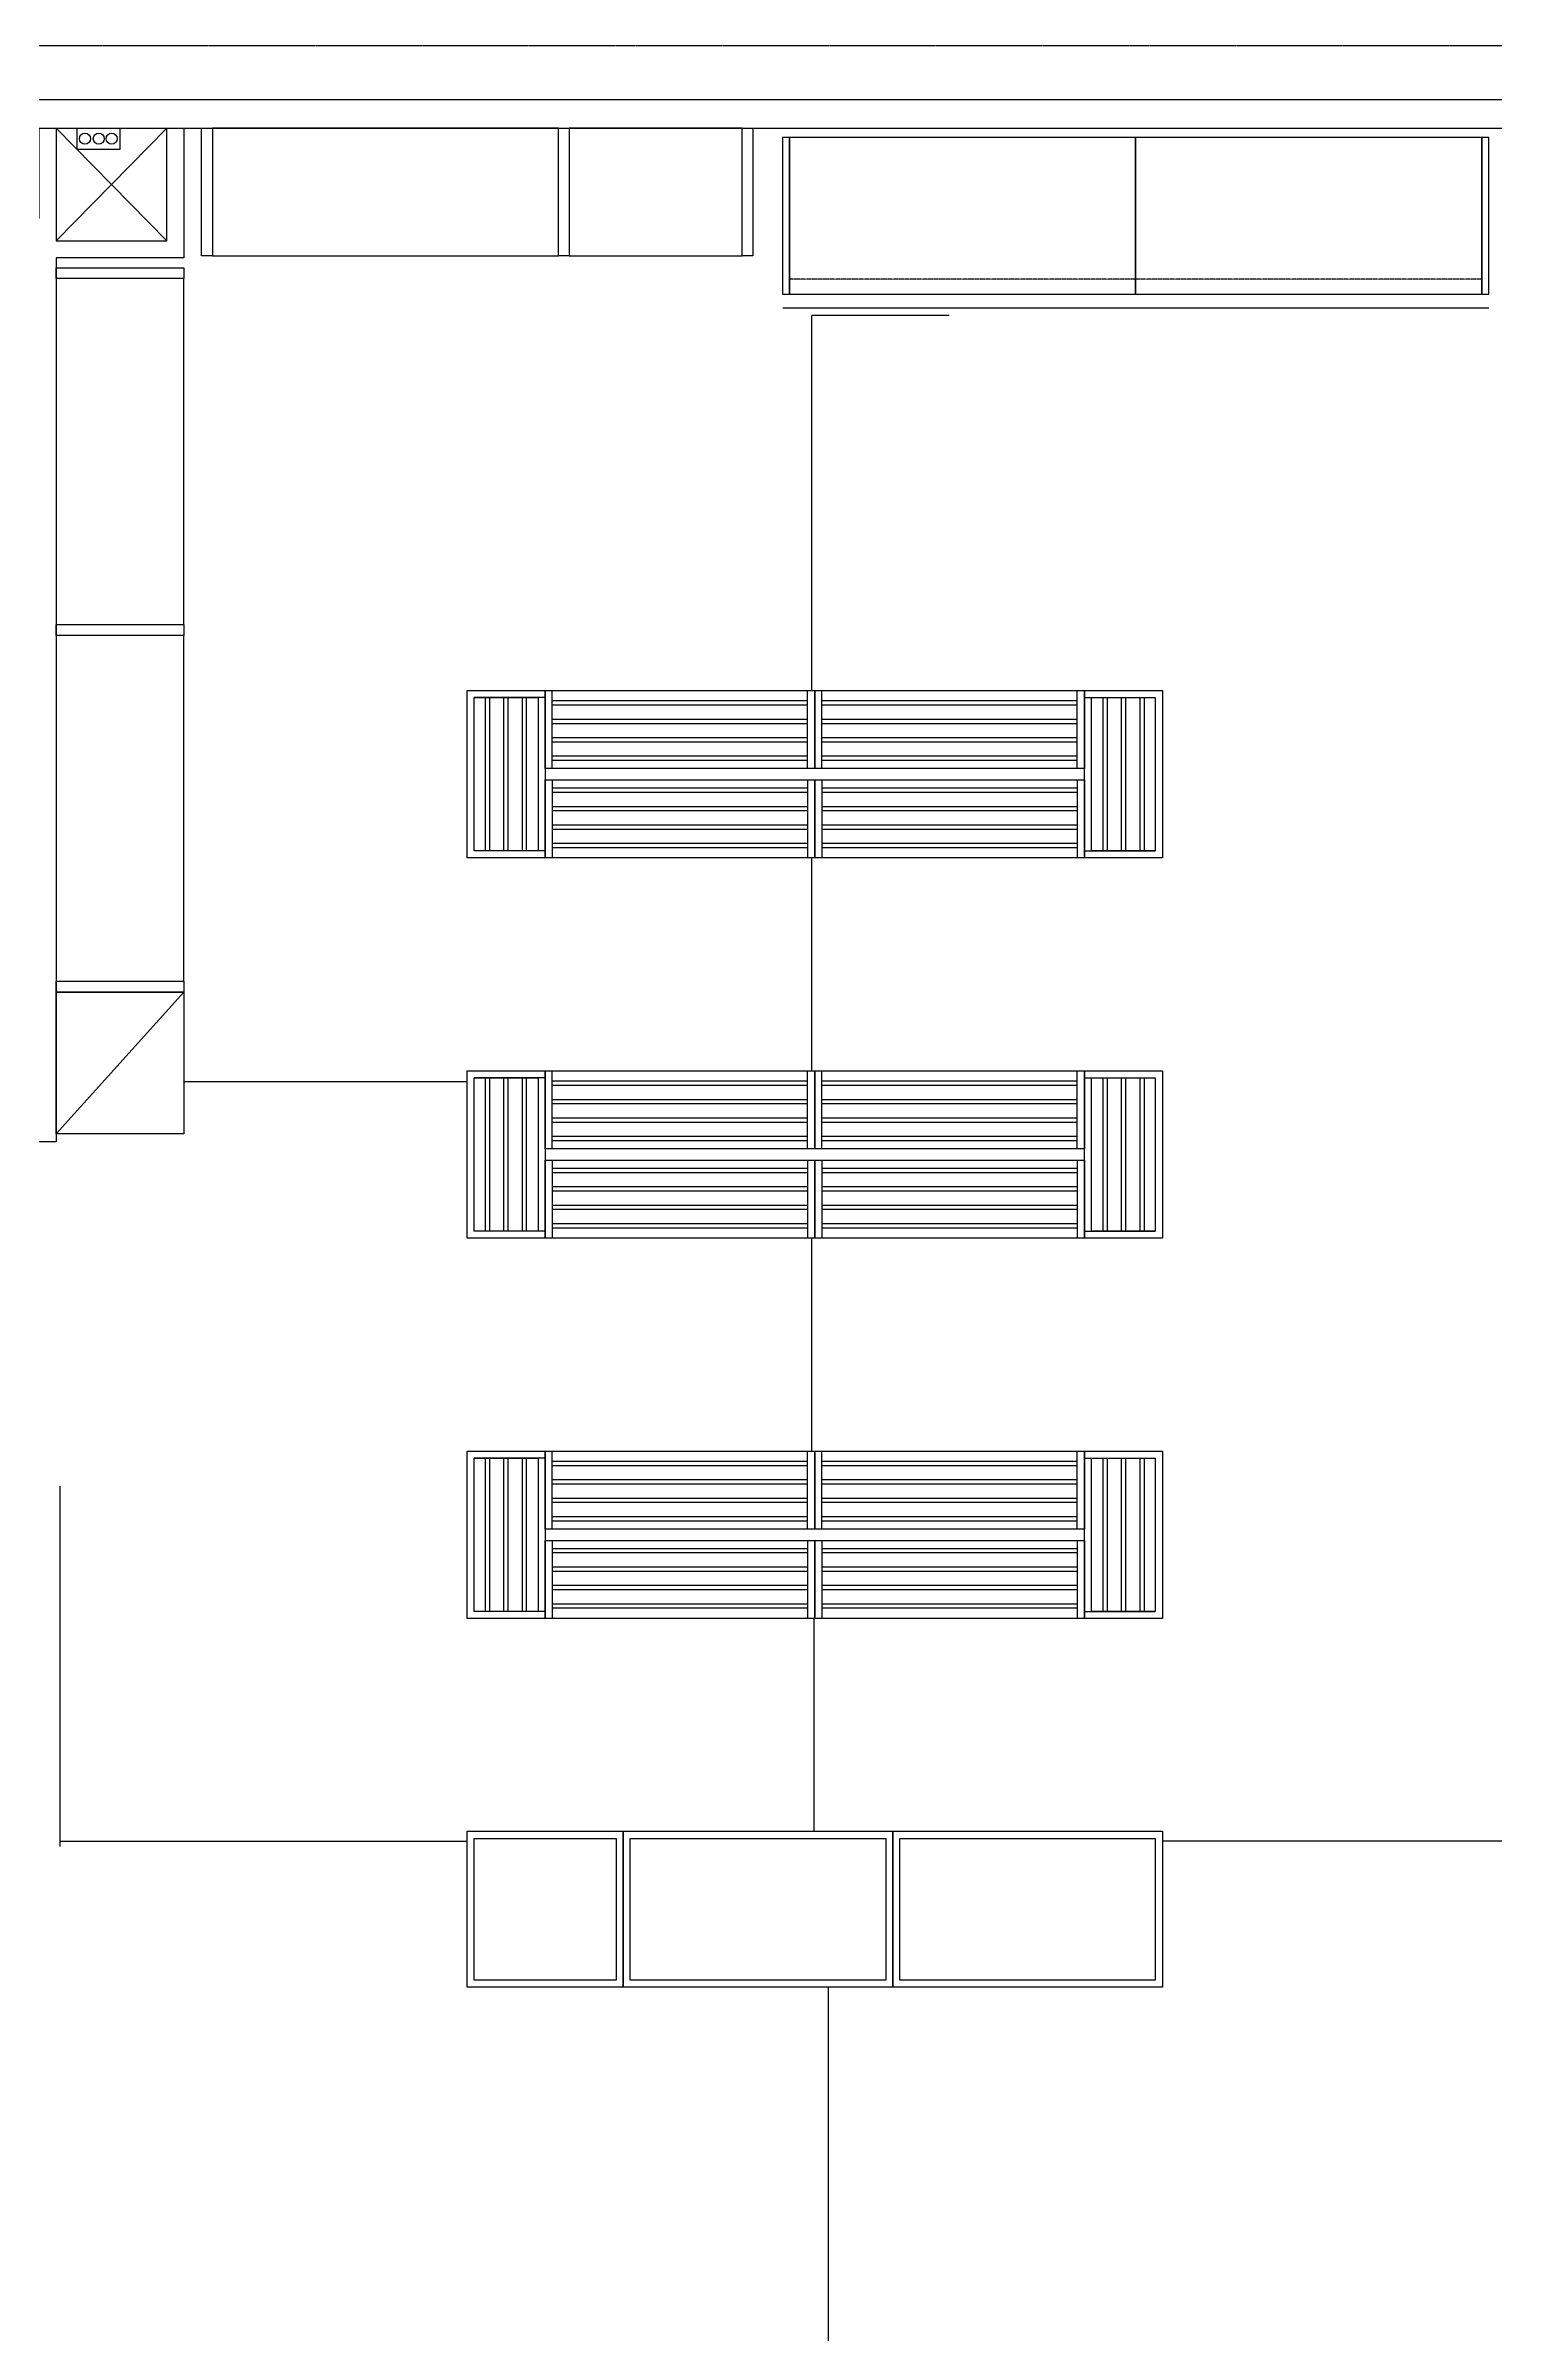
# Model space of a CAD drawing. Header units: millimetres. Extents: x -155 to 94595, y -3153 to 63413.
# Drawn here: x 61687 to 71902, y 46748 to 62877 of the extents above; entities that cross this region are included whole.
import ezdxf

# ---------------------------------------------------------------- set-up
doc = ezdxf.new("R2010")
doc.units = ezdxf.units.MM
doc.linetypes.add('REFERENCIA CAMPECHE$0$SO-BASE1$0$HIDDEN2', pattern=[0.1875, 0.125, -0.0625])
doc.linetypes.add('TRATTEGGIATA2', pattern=[0.375, 0.25, -0.125])
for name, color, linetype in [('2', 193, 'Continuous'), ('3', 145, 'Continuous'), ('5', 1, 'TRATTEGGIATA2'), ('6', 253, 'Continuous'), ('int', 185, 'Continuous'), ('section', 2, 'Continuous'), ('wall', 5, 'Continuous')]:
    doc.layers.add(name, color=color, linetype=linetype)
doc.styles.add('REFERENCIA CAMPECHE$0$LETRITAS', font='ROMAN1.shx', dxfattribs={"width": 1.2, "height": 0.225})
doc.dimstyles.new('arch', dxfattribs={"dimtxt": 0.18, "dimasz": 0.18, "dimexe": 0.18, "dimexo": 0.0625, "dimgap": 0.09, "dimtad": 0, "dimtih": 1, "dimtoh": 1, "dimdec": 4, "dimzin": 0, "dimdsep": 46, "dimtxsty": 'Standard', "dimblk": 'OBLIQUE', "dimcen": 0.09, "dimclrt": 256, "dimadec": 0, "dimazin": 0, "dimtfac": 1, "dimtdec": 4, "dimtofl": 0, "dimtmove": 0, "dimatfit": 3, "dimldrblk": 'OBLIQUE', "dimfxl": 1, "dimtolj": 1, "dimtzin": 0, "dimarcsym": 0})

# ---------------------------------------------------------------- blocks, each defined once
blk = doc.blocks.new('_Oblique')
at = {"color": 0, "linetype": 'ByBlock', "lineweight": -2}
blk.add_line((-0.5, -0.5), (0.5, 0.5), dxfattribs=at)
blk = doc.blocks.new('*D222')
at = {"layer": '6', "color": 0, "lineweight": -2}
for p, q in [((68002, 49193), (67202, 49193)), ((67202, 49193), (67202, 46340)), ((67052, 46340), (67202, 46340))]:
    blk.add_line(p, q, dxfattribs=at)
at = {"layer": 'Defpoints', "color": 0}
for p in [(68002, 49193), (67052, 46340), (67202, 46340)]:
    blk.add_point(p, dxfattribs=at)
at = {"layer": '6', "color": 0, "lineweight": -2, "xscale": 0.36, "yscale": 0.36, "zscale": 0.36}
for p, rotation in [((67202, 49193), 90), ((67202, 46340), 270)]:
    blk.add_blockref('_Oblique', p, dxfattribs=dict(at, rotation=rotation))
at = {"layer": '6', "insert": (67201, 47767), "char_height": 0.225, "attachment_point": 5, "rotation": 90, "style": 'REFERENCIA CAMPECHE$0$LETRITAS'}
blk.add_mtext('\\A1;2852.66', dxfattribs=at)
blk = doc.blocks.new('*D340')
at = {"layer": '6', "color": 0, "lineweight": -2}
blk.add_line((61789, 50223), (64656, 50223), dxfattribs=at)
at = {"layer": 'Defpoints', "color": 0}
for p in [(61789, 50763), (64656, 50223), (64656, 49743)]:
    blk.add_point(p, dxfattribs=at)
at = {"layer": '6', "color": 0, "lineweight": -2, "xscale": 0.3, "yscale": 0.3, "zscale": 0.3, "rotation": 180}
blk.add_blockref('_Oblique', (61789, 50223), dxfattribs=at)
at = {"layer": '6', "color": 0, "lineweight": -2, "xscale": 0.3, "yscale": 0.3, "zscale": 0.3}
blk.add_blockref('_Oblique', (64656, 50223), dxfattribs=at)
at = {"layer": '6', "insert": (63223, 50223), "char_height": 0.225, "attachment_point": 5, "style": 'REFERENCIA CAMPECHE$0$LETRITAS'}
blk.add_mtext('\\A1;2867.24', dxfattribs=at)
blk = doc.blocks.new('*D341')
at = {"layer": '6', "color": 0, "lineweight": -2}
blk.add_line((67102, 50293), (67102, 51793), dxfattribs=at)
at = {"layer": 'Defpoints', "color": 0}
for p in [(67085, 51793), (67102, 51793), (67102, 50293)]:
    blk.add_point(p, dxfattribs=at)
at = {"layer": '6', "color": 0, "lineweight": -2, "xscale": 0.3, "yscale": 0.3, "zscale": 0.3}
for p, rotation in [((67102, 51793), 90), ((67102, 50293), 270)]:
    blk.add_blockref('_Oblique', p, dxfattribs=dict(at, rotation=rotation))
at = {"layer": '6', "insert": (67101, 51043), "char_height": 0.225, "attachment_point": 5, "rotation": 90, "style": 'REFERENCIA CAMPECHE$0$LETRITAS'}
blk.add_mtext('\\A1;1500.00', dxfattribs=at)
blk = doc.blocks.new('*D345')
at = {"layer": '6', "color": 0, "lineweight": -2}
for p in [(68053, 60977), (67085, 58332)]:
    blk.add_line(p, (67085, 60977), dxfattribs=at)
at = {"layer": 'Defpoints', "color": 0}
for p in [(67085, 60977), (68053, 60977), (66894, 58332)]:
    blk.add_point(p, dxfattribs=at)
at = {"layer": '6', "color": 0, "lineweight": -2, "xscale": 0.3, "yscale": 0.3, "zscale": 0.3}
for p, rotation in [((67085, 60977), 90), ((67085, 58332), 270)]:
    blk.add_blockref('_Oblique', p, dxfattribs=dict(at, rotation=rotation))
at = {"layer": '6', "insert": (67085, 59655), "char_height": 0.225, "attachment_point": 5, "rotation": 90, "style": 'REFERENCIA CAMPECHE$0$LETRITAS'}
blk.add_mtext('\\A1;2644.89', dxfattribs=at)
blk = doc.blocks.new('*D346')
at = {"layer": '6', "color": 0, "lineweight": -2}
blk.add_line((71961, 50223), (69556, 50223), dxfattribs=at)
at = {"layer": 'Defpoints', "color": 0}
for p in [(71961, 50412), (69556, 50223), (69556, 49743)]:
    blk.add_point(p, dxfattribs=at)
at = {"layer": '6', "color": 0, "lineweight": -2, "xscale": 0.3, "yscale": 0.3, "zscale": 0.3, "rotation": 180}
blk.add_blockref('_Oblique', (69556, 50223), dxfattribs=at)
at = {"layer": '6', "color": 0, "lineweight": -2, "xscale": 0.3, "yscale": 0.3, "zscale": 0.3}
blk.add_blockref('_Oblique', (71961, 50223), dxfattribs=at)
at = {"layer": '6', "insert": (70759, 50223), "char_height": 0.225, "attachment_point": 5, "style": 'REFERENCIA CAMPECHE$0$LETRITAS'}
blk.add_mtext('\\A1;2404.43', dxfattribs=at)
blk = doc.blocks.new('*D347')
at = {"layer": '6', "color": 0, "lineweight": -2}
blk.add_line((64656, 55574), (62659, 55574), dxfattribs=at)
at = {"layer": 'Defpoints', "color": 0}
for p in [(62659, 55845), (62659, 55574), (64656, 55320)]:
    blk.add_point(p, dxfattribs=at)
at = {"layer": '6', "color": 0, "lineweight": -2, "xscale": 0.3, "yscale": 0.3, "zscale": 0.3, "rotation": 180}
blk.add_blockref('_Oblique', (62659, 55574), dxfattribs=at)
at = {"layer": '6', "color": 0, "lineweight": -2, "xscale": 0.3, "yscale": 0.3, "zscale": 0.3}
blk.add_blockref('_Oblique', (64656, 55574), dxfattribs=at)
at = {"layer": '6', "insert": (63658, 55575), "char_height": 0.225, "attachment_point": 5, "style": 'REFERENCIA CAMPECHE$0$LETRITAS'}
blk.add_mtext('\\A1;1997.24', dxfattribs=at)
blk = doc.blocks.new('*D348')
at = {"layer": '6', "color": 0, "lineweight": -2}
blk.add_line((67085, 55653), (67085, 57153), dxfattribs=at)
at = {"layer": 'Defpoints', "color": 0}
for p in [(67085, 57153), (67085, 57153), (67085, 55653)]:
    blk.add_point(p, dxfattribs=at)
at = {"layer": '6', "color": 0, "lineweight": -2, "xscale": 0.3, "yscale": 0.3, "zscale": 0.3}
for p, rotation in [((67085, 57153), 90), ((67085, 55653), 270)]:
    blk.add_blockref('_Oblique', p, dxfattribs=dict(at, rotation=rotation))
at = {"layer": '6', "insert": (67085, 56403), "char_height": 0.225, "attachment_point": 5, "rotation": 90, "style": 'REFERENCIA CAMPECHE$0$LETRITAS'}
blk.add_mtext('\\A1;1500.00', dxfattribs=at)
blk = doc.blocks.new('*D349')
at = {"layer": '6', "color": 0, "lineweight": -2}
blk.add_line((67085, 52973), (67085, 54473), dxfattribs=at)
at = {"layer": 'Defpoints', "color": 0}
for p in [(67085, 54473), (67085, 54473), (67085, 52973)]:
    blk.add_point(p, dxfattribs=at)
at = {"layer": '6', "color": 0, "lineweight": -2, "xscale": 0.3, "yscale": 0.3, "zscale": 0.3}
for p, rotation in [((67085, 54473), 90), ((67085, 52973), 270)]:
    blk.add_blockref('_Oblique', p, dxfattribs=dict(at, rotation=rotation))
at = {"layer": '6', "insert": (67085, 53723), "char_height": 0.225, "attachment_point": 5, "rotation": 90, "style": 'REFERENCIA CAMPECHE$0$LETRITAS'}
blk.add_mtext('\\A1;1500.00', dxfattribs=at)

msp = doc.modelspace()

# ---------------------------------------------------------------- linework, layer by layer
at = {"layer": '2'}
for p, q in [((65299.527, 62296.99), (62861.127, 62296.99)), ((62861.127, 62296.99), (62861.127, 61396.99)), ((65299.527, 61396.99), (65299.527, 62296.99)), ((66594.927, 62296.99), (65375.727, 62296.99)), ((65375.727, 62296.99), (65375.727, 61396.99)), ((66594.927, 61396.99), (66594.927, 62296.99)), ((62861.127, 61396.99), (65299.527, 61396.99)), ((65375.727, 61396.99), (66594.927, 61396.99)), ((61759.244, 61236.593), (61759.244, 58798.193)), ((62659.244, 61236.593), (61759.244, 61236.593)), ((62659.244, 58798.193), (62659.244, 61236.593)), ((61759.244, 58798.193), (62659.244, 58798.193)), ((61759.244, 58721.993), (61759.244, 56283.593)), ((62659.244, 58721.993), (61759.244, 58721.993)), ((62659.244, 56283.593), (62659.244, 58721.993)), ((64656.479, 57152.99), (64656.479, 58332.99)), ((64656.479, 58332.99), (65206.479, 58332.99)), ((65206.479, 58282.99), (64706.479, 58282.99)), ((64706.479, 57202.99), (64706.479, 58282.99)), ((64706.479, 58282.99), (65156.479, 58282.99)), ((64786.011, 57202.99), (64786.011, 58282.99)), ((64816.011, 57202.99), (64816.011, 58282.99)), ((64916.011, 57202.99), (64916.011, 58282.99)), ((64946.011, 57202.99), (64946.011, 58282.99)), ((65046.011, 57202.99), (65046.011, 58282.99)), ((65076.011, 57202.99), (65076.011, 58282.99)), ((65156.479, 58282.99), (65156.479, 57202.99)), ((65206.479, 58332.99), (65206.479, 57152.99)), ((65206.479, 58332.99), (67106.479, 58332.99)), ((65206.479, 57782.99), (65206.479, 58332.99)), ((65256.479, 57782.99), (65256.479, 58332.99)), ((65256.479, 58261.694), (67056.479, 58261.694)), ((65256.479, 58231.694), (67056.479, 58231.694)), ((67056.479, 57782.99), (67056.479, 58332.99)), ((67106.479, 58332.99), (67106.479, 57782.99)), ((67106.479, 58332.99), (69006.479, 58332.99)), ((67106.479, 57782.99), (67106.479, 58332.99)), ((67156.479, 57782.99), (67156.479, 58332.99)), ((67156.479, 58261.694), (68956.479, 58261.694)), ((67156.479, 58231.694), (68956.479, 58231.694)), ((68956.479, 57782.99), (68956.479, 58332.99)), ((69006.479, 58332.99), (69006.479, 57782.99)), ((69006.479, 57152.99), (69006.479, 58332.99)), ((69006.479, 58332.99), (69556.479, 58332.99)), ((69006.479, 58282.99), (69506.479, 58282.99)), ((69056.479, 57202.99), (69056.479, 58282.99)), ((69056.479, 58282.99), (69506.479, 58282.99)), ((69136.948, 58282.99), (69136.948, 57202.99)), ((69166.948, 58282.99), (69166.948, 57202.99)), ((69266.948, 58282.99), (69266.948, 57202.99)), ((69296.948, 58282.99), (69296.948, 57202.99)), ((69396.948, 58282.99), (69396.948, 57202.99)), ((69426.948, 58282.99), (69426.948, 57202.99)), ((69506.479, 58282.99), (69506.479, 57202.99)), ((69556.479, 58332.99), (69556.479, 57152.99)), ((65256.479, 58131.694), (67056.479, 58131.694)), ((65256.479, 58101.694), (67056.479, 58101.694)), ((67156.479, 58131.694), (68956.479, 58131.694)), ((67156.479, 58101.694), (68956.479, 58101.694)), ((65256.479, 58001.694), (67056.479, 58001.694)), ((65256.479, 57971.694), (67056.479, 57971.694)), ((67156.479, 58001.694), (68956.479, 58001.694)), ((67156.479, 57971.694), (68956.479, 57971.694)), ((67106.479, 57782.99), (65206.479, 57782.99)), ((65256.479, 57871.694), (67056.479, 57871.694)), ((65256.479, 57841.694), (67056.479, 57841.694)), ((69006.479, 57782.99), (67106.479, 57782.99)), ((67156.479, 57871.694), (68956.479, 57871.694)), ((67156.479, 57841.694), (68956.479, 57841.694)), ((65206.479, 57152.99), (65206.479, 57702.99)), ((65206.479, 57702.99), (67106.479, 57702.99)), ((65256.479, 57702.99), (65256.479, 57152.99)), ((67056.479, 57644.286), (65256.479, 57644.286)), ((67056.479, 57614.286), (65256.479, 57614.286)), ((67056.479, 57702.99), (67056.479, 57152.99)), ((67106.479, 57702.99), (67106.479, 57152.99)), ((67106.479, 57152.99), (67106.479, 57702.99)), ((67106.479, 57702.99), (69006.479, 57702.99)), ((67156.479, 57702.99), (67156.479, 57152.99)), ((68956.479, 57644.286), (67156.479, 57644.286)), ((68956.479, 57614.286), (67156.479, 57614.286)), ((68956.479, 57702.99), (68956.479, 57152.99)), ((69006.479, 57702.99), (69006.479, 57152.99)), ((67056.479, 57514.286), (65256.479, 57514.286)), ((67056.479, 57484.286), (65256.479, 57484.286)), ((68956.479, 57514.286), (67156.479, 57514.286)), ((68956.479, 57484.286), (67156.479, 57484.286)), ((67056.479, 57384.286), (65256.479, 57384.286)), ((67056.479, 57354.286), (65256.479, 57354.286)), ((68956.479, 57384.286), (67156.479, 57384.286)), ((68956.479, 57354.286), (67156.479, 57354.286)), ((65206.479, 57152.99), (64656.479, 57152.99)), ((65206.479, 57202.99), (64706.479, 57202.99)), ((65156.479, 57202.99), (64706.479, 57202.99)), ((67106.479, 57152.99), (65206.479, 57152.99)), ((67056.479, 57254.286), (65256.479, 57254.286)), ((67056.479, 57224.286), (65256.479, 57224.286)), ((69006.479, 57152.99), (67106.479, 57152.99)), ((68956.479, 57254.286), (67156.479, 57254.286)), ((68956.479, 57224.286), (67156.479, 57224.286)), ((69006.479, 57202.99), (69506.479, 57202.99)), ((69556.479, 57152.99), (69006.479, 57152.99)), ((69506.479, 57202.99), (69056.479, 57202.99)), ((61759.244, 56283.593), (62659.244, 56283.593)), ((61759.244, 55207.393), (61759.244, 56207.393)), ((61759.244, 56207.393), (62659.244, 56207.393)), ((62659.244, 56207.393), (61759.244, 55207.393)), ((62659.244, 56207.393), (62659.244, 55207.393)), ((64656.479, 54472.99), (64656.479, 55652.99)), ((64656.479, 55652.99), (65206.479, 55652.99)), ((65206.479, 55652.99), (65206.479, 54472.99)), ((65206.479, 55652.99), (67106.479, 55652.99)), ((65206.479, 55102.99), (65206.479, 55652.99)), ((65256.479, 55102.99), (65256.479, 55652.99)), ((67056.479, 55102.99), (67056.479, 55652.99)), ((67106.479, 55652.99), (67106.479, 55102.99)), ((67106.479, 55652.99), (69006.479, 55652.99)), ((67106.479, 55102.99), (67106.479, 55652.99)), ((67156.479, 55102.99), (67156.479, 55652.99)), ((68956.479, 55102.99), (68956.479, 55652.99)), ((69006.479, 55652.99), (69006.479, 55102.99)), ((69006.479, 54472.99), (69006.479, 55652.99)), ((69006.479, 55652.99), (69556.479, 55652.99)), ((69556.479, 55652.99), (69556.479, 54472.99)), ((65206.479, 55602.99), (64706.479, 55602.99)), ((64706.479, 54522.99), (64706.479, 55602.99)), ((64706.479, 55602.99), (65156.479, 55602.99)), ((64786.011, 54522.99), (64786.011, 55602.99)), ((64816.011, 54522.99), (64816.011, 55602.99)), ((64916.011, 54522.99), (64916.011, 55602.99)), ((64946.011, 54522.99), (64946.011, 55602.99)), ((65046.011, 54522.99), (65046.011, 55602.99)), ((65076.011, 54522.99), (65076.011, 55602.99)), ((65156.479, 55602.99), (65156.479, 54522.99)), ((65256.479, 55581.694), (67056.479, 55581.694)), ((65256.479, 55551.694), (67056.479, 55551.694)), ((67156.479, 55581.694), (68956.479, 55581.694)), ((67156.479, 55551.694), (68956.479, 55551.694)), ((69006.479, 55602.99), (69506.479, 55602.99)), ((69056.479, 54522.99), (69056.479, 55602.99)), ((69056.479, 55602.99), (69506.479, 55602.99)), ((69136.948, 55602.99), (69136.948, 54522.99)), ((69166.948, 55602.99), (69166.948, 54522.99)), ((69266.948, 55602.99), (69266.948, 54522.99)), ((69296.948, 55602.99), (69296.948, 54522.99)), ((69396.948, 55602.99), (69396.948, 54522.99)), ((69426.948, 55602.99), (69426.948, 54522.99)), ((69506.479, 55602.99), (69506.479, 54522.99)), ((65256.479, 55451.694), (67056.479, 55451.694)), ((65256.479, 55421.694), (67056.479, 55421.694)), ((67156.479, 55451.694), (68956.479, 55451.694)), ((67156.479, 55421.694), (68956.479, 55421.694)), ((62659.244, 55207.393), (61759.244, 55207.393)), ((65256.479, 55321.694), (67056.479, 55321.694)), ((65256.479, 55291.694), (67056.479, 55291.694)), ((65256.479, 55191.694), (67056.479, 55191.694)), ((67156.479, 55321.694), (68956.479, 55321.694)), ((67156.479, 55291.694), (68956.479, 55291.694)), ((67156.479, 55191.694), (68956.479, 55191.694)), ((67106.479, 55102.99), (65206.479, 55102.99)), ((65206.479, 54472.99), (65206.479, 55022.99)), ((65206.479, 55022.99), (67106.479, 55022.99)), ((65256.479, 55161.694), (67056.479, 55161.694)), ((65256.479, 55022.99), (65256.479, 54472.99)), ((67056.479, 55022.99), (67056.479, 54472.99)), ((69006.479, 55102.99), (67106.479, 55102.99)), ((67106.479, 55022.99), (67106.479, 54472.99)), ((67106.479, 54472.99), (67106.479, 55022.99)), ((67106.479, 55022.99), (69006.479, 55022.99)), ((67156.479, 55161.694), (68956.479, 55161.694)), ((67156.479, 55022.99), (67156.479, 54472.99)), ((68956.479, 55022.99), (68956.479, 54472.99)), ((69006.479, 55022.99), (69006.479, 54472.99)), ((67056.479, 54964.286), (65256.479, 54964.286)), ((67056.479, 54934.286), (65256.479, 54934.286)), ((68956.479, 54964.286), (67156.479, 54964.286)), ((68956.479, 54934.286), (67156.479, 54934.286)), ((67056.479, 54834.286), (65256.479, 54834.286)), ((67056.479, 54804.286), (65256.479, 54804.286)), ((67056.479, 54704.286), (65256.479, 54704.286)), ((68956.479, 54834.286), (67156.479, 54834.286)), ((68956.479, 54804.286), (67156.479, 54804.286)), ((68956.479, 54704.286), (67156.479, 54704.286)), ((65206.479, 54522.99), (64706.479, 54522.99)), ((65156.479, 54522.99), (64706.479, 54522.99)), ((67056.479, 54674.286), (65256.479, 54674.286)), ((67056.479, 54574.286), (65256.479, 54574.286)), ((67056.479, 54544.286), (65256.479, 54544.286)), ((68956.479, 54674.286), (67156.479, 54674.286)), ((68956.479, 54574.286), (67156.479, 54574.286)), ((68956.479, 54544.286), (67156.479, 54544.286)), ((69006.479, 54522.99), (69506.479, 54522.99)), ((69506.479, 54522.99), (69056.479, 54522.99)), ((65206.479, 54472.99), (64656.479, 54472.99)), ((67106.479, 54472.99), (65206.479, 54472.99)), ((69006.479, 54472.99), (67106.479, 54472.99)), ((69556.479, 54472.99), (69006.479, 54472.99)), ((64656.479, 51792.99), (64656.479, 52972.99)), ((64656.479, 52972.99), (65206.479, 52972.99)), ((65206.479, 52922.99), (64706.479, 52922.99)), ((64706.479, 51842.99), (64706.479, 52922.99)), ((64706.479, 52922.99), (65156.479, 52922.99)), ((64786.011, 51842.99), (64786.011, 52922.99)), ((64816.011, 51842.99), (64816.011, 52922.99)), ((64916.011, 51842.99), (64916.011, 52922.99)), ((64946.011, 51842.99), (64946.011, 52922.99)), ((65046.011, 51842.99), (65046.011, 52922.99)), ((65076.011, 51842.99), (65076.011, 52922.99)), ((65156.479, 52922.99), (65156.479, 51842.99)), ((65206.479, 52972.99), (65206.479, 51792.99)), ((65206.479, 52972.99), (67106.479, 52972.99)), ((65206.479, 52422.99), (65206.479, 52972.99)), ((65256.479, 52422.99), (65256.479, 52972.99)), ((67056.479, 52422.99), (67056.479, 52972.99)), ((67106.479, 52972.99), (67106.479, 52422.99)), ((67106.479, 52972.99), (69006.479, 52972.99)), ((67106.479, 52422.99), (67106.479, 52972.99)), ((67156.479, 52422.99), (67156.479, 52972.99)), ((68956.479, 52422.99), (68956.479, 52972.99)), ((69006.479, 52972.99), (69006.479, 52422.99)), ((69006.479, 51792.99), (69006.479, 52972.99)), ((69006.479, 52972.99), (69556.479, 52972.99)), ((69006.479, 52922.99), (69506.479, 52922.99)), ((69056.479, 51842.99), (69056.479, 52922.99)), ((69056.479, 52922.99), (69506.479, 52922.99)), ((69136.948, 52922.99), (69136.948, 51842.99)), ((69166.948, 52922.99), (69166.948, 51842.99)), ((69266.948, 52922.99), (69266.948, 51842.99)), ((69296.948, 52922.99), (69296.948, 51842.99)), ((69396.948, 52922.99), (69396.948, 51842.99)), ((69426.948, 52922.99), (69426.948, 51842.99)), ((69506.479, 52922.99), (69506.479, 51842.99)), ((69556.479, 52972.99), (69556.479, 51792.99)), ((65256.479, 52901.694), (67056.479, 52901.694)), ((65256.479, 52871.694), (67056.479, 52871.694)), ((65256.479, 52771.694), (67056.479, 52771.694)), ((67156.479, 52901.694), (68956.479, 52901.694)), ((67156.479, 52871.694), (68956.479, 52871.694)), ((67156.479, 52771.694), (68956.479, 52771.694)), ((65256.479, 52741.694), (67056.479, 52741.694)), ((65256.479, 52641.694), (67056.479, 52641.694)), ((65256.479, 52611.694), (67056.479, 52611.694)), ((67156.479, 52741.694), (68956.479, 52741.694)), ((67156.479, 52641.694), (68956.479, 52641.694)), ((67156.479, 52611.694), (68956.479, 52611.694)), ((67106.479, 52422.99), (65206.479, 52422.99)), ((65256.479, 52511.694), (67056.479, 52511.694)), ((65256.479, 52481.694), (67056.479, 52481.694)), ((69006.479, 52422.99), (67106.479, 52422.99)), ((67156.479, 52511.694), (68956.479, 52511.694)), ((67156.479, 52481.694), (68956.479, 52481.694)), ((65206.479, 51792.99), (65206.479, 52342.99)), ((65206.479, 52342.99), (67106.479, 52342.99)), ((65256.479, 52342.99), (65256.479, 51792.99)), ((67056.479, 52284.286), (65256.479, 52284.286)), ((67056.479, 52342.99), (67056.479, 51792.99)), ((67106.479, 52342.99), (67106.479, 51792.99)), ((67106.479, 51792.99), (67106.479, 52342.99)), ((67106.479, 52342.99), (69006.479, 52342.99)), ((67156.479, 52342.99), (67156.479, 51792.99)), ((68956.479, 52284.286), (67156.479, 52284.286)), ((68956.479, 52342.99), (68956.479, 51792.99)), ((69006.479, 52342.99), (69006.479, 51792.99)), ((67056.479, 52254.286), (65256.479, 52254.286)), ((67056.479, 52154.286), (65256.479, 52154.286)), ((67056.479, 52124.286), (65256.479, 52124.286)), ((68956.479, 52254.286), (67156.479, 52254.286)), ((68956.479, 52154.286), (67156.479, 52154.286)), ((68956.479, 52124.286), (67156.479, 52124.286)), ((67056.479, 52024.286), (65256.479, 52024.286)), ((67056.479, 51994.286), (65256.479, 51994.286)), ((68956.479, 52024.286), (67156.479, 52024.286)), ((68956.479, 51994.286), (67156.479, 51994.286)), ((65206.479, 51792.99), (64656.479, 51792.99)), ((65206.479, 51842.99), (64706.479, 51842.99)), ((65156.479, 51842.99), (64706.479, 51842.99)), ((67106.479, 51792.99), (65206.479, 51792.99)), ((67056.479, 51894.286), (65256.479, 51894.286)), ((67056.479, 51864.286), (65256.479, 51864.286)), ((69006.479, 51792.99), (67106.479, 51792.99)), ((68956.479, 51894.286), (67156.479, 51894.286)), ((68956.479, 51864.286), (67156.479, 51864.286)), ((69006.479, 51842.99), (69506.479, 51842.99)), ((69556.479, 51792.99), (69006.479, 51792.99)), ((69506.479, 51842.99), (69056.479, 51842.99)), ((64656.479, 49192.99), (64656.479, 50292.99)), ((64656.479, 50292.99), (65756.479, 50292.99)), ((64706.479, 49242.99), (64706.479, 50242.99)), ((64706.479, 50242.99), (65706.479, 50242.99)), ((65706.479, 50242.99), (65706.479, 49242.99)), ((65756.479, 50292.99), (65756.479, 49192.99)), ((65756.479, 49192.99), (65756.479, 50292.99)), ((65756.479, 50292.99), (67656.479, 50292.99)), ((65806.479, 49242.99), (65806.479, 50242.99)), ((65806.479, 50242.99), (67606.479, 50242.99)), ((67606.479, 50242.99), (67606.479, 49242.99)), ((67656.479, 50292.99), (67656.479, 49192.99)), ((67656.479, 49192.99), (67656.479, 50292.99)), ((67656.479, 50292.99), (69556.479, 50292.99)), ((67706.479, 49242.99), (67706.479, 50242.99)), ((67706.479, 50242.99), (69506.479, 50242.99)), ((69506.479, 50242.99), (69506.479, 49242.99)), ((69556.479, 50292.99), (69556.479, 49192.99)), ((65706.479, 49242.99), (64706.479, 49242.99)), ((67606.479, 49242.99), (65806.479, 49242.99)), ((69506.479, 49242.99), (67706.479, 49242.99)), ((65756.479, 49192.99), (64656.479, 49192.99)), ((67656.479, 49192.99), (65756.479, 49192.99)), ((69556.479, 49192.99), (67656.479, 49192.99))]:
    msp.add_line(p, q, dxfattribs=at)
at = {"layer": '3'}
for p, q in [((66880.492, 61031.164), (71857.957, 61031.164)), ((61789.481, 50185.989), (61789.481, 52725.989))]:
    msp.add_line(p, q, dxfattribs=at)
at = {"layer": '5', "linetype": 'REFERENCIA CAMPECHE$0$SO-BASE1$0$HIDDEN2'}
msp.add_line((94584.86, 62877.489), (204.86, 62877.489), dxfattribs=at)
at = {"layer": '5'}
for p, q in [((69367.969, 61232.164), (66927.969, 61232.164)), ((71807.969, 61232.164), (69367.969, 61232.164))]:
    msp.add_line(p, q, dxfattribs=at)
at = {"layer": 'int'}
for p, q in [((62539.481, 61502.994), (61759.478, 62296.989)), ((61759.481, 61502.994), (62539.481, 62296.989)), ((62784.927, 61396.99), (62784.927, 62296.99)), ((62784.927, 62296.99), (62861.127, 62296.99)), ((62861.127, 62296.99), (62861.127, 61396.99)), ((65299.527, 61396.99), (65299.527, 62296.99)), ((65299.527, 62296.99), (65375.727, 62296.99)), ((65375.727, 62296.99), (65375.727, 61396.99)), ((66594.927, 61396.99), (66594.927, 62296.99)), ((66594.927, 62296.99), (66671.127, 62296.99)), ((66671.127, 62296.99), (66671.127, 61396.99)), ((69367.969, 62231.164), (66927.969, 62231.164)), ((66927.969, 62231.164), (66927.969, 61126.264)), ((71807.969, 62231.164), (69367.969, 62231.164)), ((69367.969, 62231.164), (69367.969, 61126.264)), ((69367.969, 61126.264), (69367.969, 62231.164)), ((71807.969, 61126.264), (71807.969, 62231.164)), ((61759.244, 61312.793), (62659.244, 61312.793)), ((61759.244, 61236.593), (61759.244, 61312.793)), ((62659.244, 61312.793), (62659.244, 61236.593)), ((62861.127, 61396.99), (62784.927, 61396.99)), ((65375.727, 61396.99), (65299.527, 61396.99)), ((66671.127, 61396.99), (66594.927, 61396.99)), ((62659.244, 61236.593), (61759.244, 61236.593)), ((66927.969, 61126.264), (69367.969, 61126.264)), ((69367.969, 61126.264), (71807.969, 61126.264)), ((61759.244, 58798.193), (62659.244, 58798.193)), ((61759.244, 58721.993), (61759.244, 58798.193)), ((62659.244, 58721.993), (61759.244, 58721.993)), ((62659.244, 58798.193), (62659.244, 58721.993)), ((61759.244, 56283.593), (62659.244, 56283.593)), ((61759.244, 56207.393), (61759.244, 56283.593)), ((62659.244, 56207.393), (61759.244, 56207.393)), ((62659.244, 56283.593), (62659.244, 56207.393))]:
    msp.add_line(p, q, dxfattribs=at)
at = {"layer": 'section'}
for points in [[(66927.969, 62231.164), (66877.982, 62231.164), (66877.982, 61126.264), (66927.969, 61126.264)], [(71857.957, 62231.164), (71807.969, 62231.164), (71807.969, 61126.264), (71857.957, 61126.264)]]:
    msp.add_lwpolyline(points, close=True, dxfattribs=at)
for centre in [(61963.002, 62222.238), (62060.733, 62222.238), (62151.532, 62222.238)]:
    msp.add_circle(centre, 39.068, dxfattribs=at)
at = {"layer": 'wall'}
for points in [[(47717.266, 62496.989), (47717.266, 62296.989), (94344.86, 62296.989), (94344.86, 19996.989), (93634.06, 19997.566), (93634.06, 19796.989), (94544.86, 19796.989), (94544.86, 62496.989)], [(62539.481, 62296.989), (62659.481, 62296.989), (62659.481, 61382.994), (61759.481, 61382.994), (61759.481, 55152.733), (61636.672, 55152.733), (61636.672, 61541.55), (59038.14, 61541.552), (59038.14, 61661.55), (61639.481, 61661.552), (61639.481, 62296.988), (61759.481, 62296.989), (61759.481, 61502.994), (62539.481, 61502.994)], [(61909.499, 62296.989), (62209.499, 62296.989), (62209.498, 62146.976), (61909.499, 62146.989)]]:
    msp.add_lwpolyline(points, close=True, dxfattribs=at)

# ---------------------------------------------------------------- dimensions: what is measured, and where the dimension line sits
at = {"layer": '6'}
for base, p1, p2, angle, override, picture, middle in [((67084.981, 60976.99), (66894.017, 58332.098), (68052.793, 60976.99), 90, {"dimtxt": 0.225, "dimasz": 0.3, "dimexe": 0, "dimexo": 0, "dimgap": 0.036, "dimtih": 0, "dimtoh": 0, "dimdec": 2, "dimtxsty": 'REFERENCIA CAMPECHE$0$LETRITAS', "dimcen": 0.15, "dimse1": 1, "dimse2": 0, "dimadec": 2, "dimtofl": 1, "dimtvp": 1.11}, '*D345', (67084.731, 59654.544)), ((67084.981, 57152.99), (67084.981, 55652.99), (67084.981, 57152.99), 90, {"dimtxt": 0.225, "dimasz": 0.3, "dimexe": 0.09, "dimexo": 0.495, "dimgap": 0.036, "dimtih": 0, "dimtoh": 0, "dimdec": 2, "dimtxsty": 'REFERENCIA CAMPECHE$0$LETRITAS', "dimcen": 0.15, "dimse1": 1, "dimse2": 1, "dimadec": 2, "dimtofl": 1, "dimtvp": 1.11}, '*D348', (67084.731, 56402.99)), ((62659.2438, 55574.3802), (64656.479, 55319.9689), (62659.2438, 55845.3075), 180, {"dimtxt": 0.225, "dimasz": 0.3, "dimexe": 0.09, "dimexo": 0.495, "dimgap": 0.036, "dimtih": 0, "dimtoh": 0, "dimdec": 2, "dimtxsty": 'REFERENCIA CAMPECHE$0$LETRITAS', "dimcen": 0.15, "dimse1": 1, "dimse2": 1, "dimadec": 2, "dimtofl": 1, "dimtvp": 1.11}, '*D347', (63657.8614, 55574.6299)), ((67084.981, 54472.99), (67084.981, 52972.99), (67084.981, 54472.99), 90, {"dimtxt": 0.225, "dimasz": 0.3, "dimexe": 0.09, "dimexo": 0.495, "dimgap": 0.036, "dimtih": 0, "dimtoh": 0, "dimdec": 2, "dimtxsty": 'REFERENCIA CAMPECHE$0$LETRITAS', "dimcen": 0.15, "dimse1": 1, "dimse2": 1, "dimadec": 2, "dimtofl": 1, "dimtvp": 1.11}, '*D349', (67084.731, 53722.99)), ((67101.648, 51792.99), (67101.648, 50292.99), (67084.981, 51792.99), 90, {"dimtxt": 0.225, "dimasz": 0.3, "dimexe": 0.09, "dimexo": 0.495, "dimgap": 0.036, "dimtih": 0, "dimtoh": 0, "dimdec": 2, "dimtxsty": 'REFERENCIA CAMPECHE$0$LETRITAS', "dimcen": 0.15, "dimse1": 1, "dimse2": 1, "dimadec": 2, "dimtofl": 1, "dimtvp": 1.11}, '*D341', (67101.398, 51042.99)), ((64656.479, 50222.9897), (61789.2438, 50762.9897), (64656.479, 49742.9897), 180, {"dimtxt": 0.225, "dimasz": 0.3, "dimexe": 0.09, "dimexo": 0.495, "dimgap": 0.036, "dimtih": 0, "dimtoh": 0, "dimdec": 2, "dimtxsty": 'REFERENCIA CAMPECHE$0$LETRITAS', "dimcen": 0.15, "dimse1": 1, "dimse2": 1, "dimadec": 2, "dimtofl": 1, "dimtvp": 1.11}, '*D340', (63222.8614, 50223.2394)), ((69556.479, 50222.99), (71960.91, 50412.313), (69556.479, 49742.99), 180, {"dimtxt": 0.225, "dimasz": 0.3, "dimexe": 0.09, "dimexo": 0.495, "dimgap": 0.036, "dimtih": 0, "dimtoh": 0, "dimdec": 2, "dimtxsty": 'REFERENCIA CAMPECHE$0$LETRITAS', "dimcen": 0.15, "dimse1": 1, "dimse2": 1, "dimadec": 2, "dimtofl": 1, "dimtvp": 1.11}, '*D346', (70758.694, 50223.239)), ((67201.6478, 46340.3255), (68001.6478, 49192.9897), (67051.6478, 46340.3255), 90, {"dimtxt": 0.225, "dimasz": 0.36, "dimexe": 0, "dimexo": 0, "dimgap": 0.036, "dimtih": 0, "dimtoh": 0, "dimdec": 2, "dimtxsty": 'REFERENCIA CAMPECHE$0$LETRITAS', "dimcen": 0.15, "dimse1": 0, "dimse2": 0, "dimadec": 2, "dimtix": 1, "dimtofl": 1, "dimtvp": 1.11}, '*D222', (67201.398, 47766.6576))]:
    dim = msp.add_linear_dim(base=base, p1=p1, p2=p2, angle=angle, dimstyle='arch', override=override, dxfattribs=at)
    dim.commit()
    dim.dimension.update_dxf_attribs({"geometry": picture, "text_midpoint": middle})

doc.saveas('drawing.dxf')
